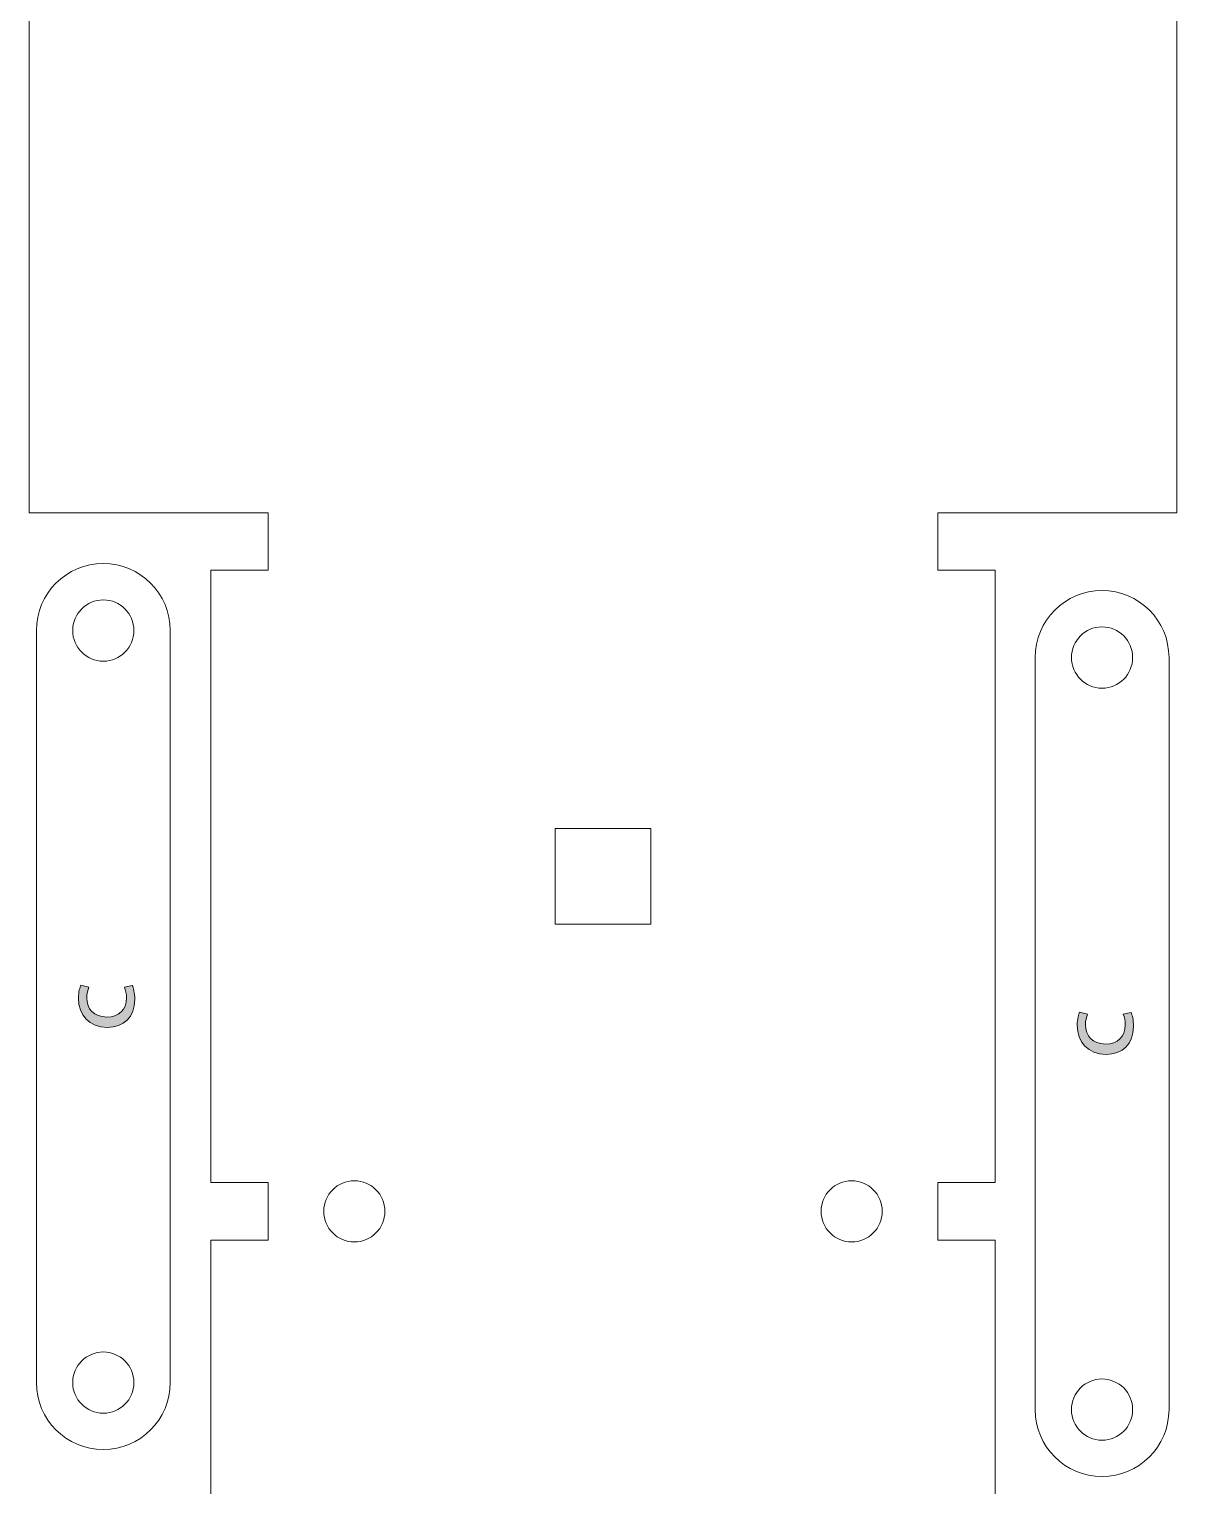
# Model space of a CAD drawing. Header units: inches. Extents: x 104 to 506, y 5 to 299.
# Drawn here: x 362.7 to 422.7, y 77.1 to 153.2 of the extents above; entities that cross this region are included whole.
import ezdxf

# ---------------------------------------------------------------- set-up
doc = ezdxf.new("R2010")
doc.units = ezdxf.units.IN
doc.header["$MEASUREMENT"] = 0
doc.layers.add('Ebene 1', color=7, linetype='Continuous')

# ---------------------------------------------------------------- blocks, each defined once
blk = doc.blocks.new('block 95')
at = {"layer": 'Ebene 1'}
h = blk.add_hatch(color=250, dxfattribs=at)
h.dxf.hatch_style = 2
edge = h.paths.add_edge_path()
edge.add_spline(control_points=[(420.335, 101.814), (420.399, 101.691), (420.463, 101.42), (420.463, 101.078), (420.463, 100.172), (419.895, 99.622), (419.028, 99.622), (418.089, 99.622), (417.522, 100.274), (417.522, 101.145), (417.522, 101.488), (417.594, 101.734), (417.649, 101.839), (417.649, 101.839), (418.064, 101.725), (418.064, 101.725), (418.004, 101.59), (417.953, 101.404), (417.953, 101.167), (417.953, 100.587), (418.317, 100.168), (419.003, 100.168), (419.629, 100.168), (420.031, 100.536), (420.031, 101.162), (420.031, 101.374), (419.989, 101.594), (419.925, 101.729), (419.925, 101.729), (420.335, 101.814), (420.335, 101.814)], knot_values=[0, 0, 0, 0, 1, 1, 1, 2, 2, 2, 3, 3, 3, 4, 4, 4, 5, 5, 5, 6, 6, 6, 7, 7, 7, 8, 8, 8, 9, 9, 9, 10, 10, 10, 10], degree=3, periodic=1)
at = {"layer": 'Ebene 1', "lineweight": 0}
blk.add_open_spline([(420.335, 101.814), (420.399, 101.691), (420.463, 101.42), (420.463, 101.078), (420.463, 100.172), (419.895, 99.622), (419.028, 99.622), (418.089, 99.622), (417.522, 100.274), (417.522, 101.145), (417.522, 101.488), (417.594, 101.734), (417.649, 101.839), (417.649, 101.839), (418.064, 101.725), (418.064, 101.725), (418.004, 101.59), (417.953, 101.404), (417.953, 101.167), (417.953, 100.587), (418.317, 100.168), (419.003, 100.168), (419.629, 100.168), (420.031, 100.536), (420.031, 101.162), (420.031, 101.374), (419.989, 101.594), (419.925, 101.729), (419.925, 101.729), (420.335, 101.814), (420.335, 101.814)], degree=3, knots=[0, 0, 0, 0, 1, 1, 1, 2, 2, 2, 3, 3, 3, 4, 4, 4, 5, 5, 5, 6, 6, 6, 7, 7, 7, 8, 8, 8, 9, 9, 9, 10, 10, 10, 10], dxfattribs=at)
blk = doc.blocks.new('block 94')
at = {"layer": 'Ebene 1', "lineweight": 0}
for points, knots in [([(418.82, 123.864), (420.753, 123.864), (422.32, 122.297), (422.32, 120.365), (422.32, 120.365), (422.32, 81.064), (422.32, 81.064), (422.32, 79.131), (420.753, 77.564), (418.82, 77.564), (418.82, 77.564), (418.82, 77.564), (418.82, 77.564), (416.887, 77.564), (415.32, 79.131), (415.32, 81.064), (415.32, 81.064), (415.32, 120.365), (415.32, 120.365), (415.32, 122.297), (416.887, 123.864), (418.82, 123.864), (418.82, 123.864), (418.82, 123.864), (418.82, 123.864)], [0, 0, 0, 0, 1, 1, 1, 2, 2, 2, 3, 3, 3, 4, 4, 4, 5, 5, 5, 6, 6, 6, 7, 7, 7, 8, 8, 8, 8]), ([(418.82, 121.965), (419.704, 121.965), (420.42, 121.248), (420.42, 120.365), (420.42, 119.481), (419.704, 118.764), (418.82, 118.764), (417.936, 118.764), (417.22, 119.481), (417.22, 120.365), (417.22, 121.248), (417.936, 121.965), (418.82, 121.965)], [0, 0, 0, 0, 1, 1, 1, 2, 2, 2, 3, 3, 3, 4, 4, 4, 4]), ([(418.82, 82.664), (419.704, 82.664), (420.42, 81.948), (420.42, 81.064), (420.42, 80.18), (419.704, 79.465), (418.82, 79.465), (417.936, 79.465), (417.22, 80.18), (417.22, 81.064), (417.22, 81.948), (417.936, 82.664), (418.82, 82.664)], [0, 0, 0, 0, 1, 1, 1, 2, 2, 2, 3, 3, 3, 4, 4, 4, 4])]:
    blk.add_open_spline(points, degree=3, knots=knots, dxfattribs=at)
at = {"layer": 'Ebene 1'}
blk.add_blockref('block 95', (0, 0), dxfattribs=at)
blk = doc.blocks.new('block 103')
at = {"layer": 'Ebene 1'}
h = blk.add_hatch(color=250, dxfattribs=at)
h.dxf.hatch_style = 2
edge = h.paths.add_edge_path()
edge.add_spline(control_points=[(368.124, 103.225), (368.188, 103.102), (368.251, 102.831), (368.251, 102.489), (368.251, 101.583), (367.684, 101.033), (366.817, 101.033), (365.878, 101.033), (365.311, 101.685), (365.311, 102.556), (365.311, 102.899), (365.383, 103.145), (365.438, 103.25), (365.438, 103.25), (365.853, 103.136), (365.853, 103.136), (365.793, 103.001), (365.742, 102.815), (365.742, 102.578), (365.742, 101.998), (366.106, 101.579), (366.792, 101.579), (367.418, 101.579), (367.82, 101.947), (367.82, 102.574), (367.82, 102.785), (367.778, 103.005), (367.714, 103.14), (367.714, 103.14), (368.124, 103.225), (368.124, 103.225)], knot_values=[0, 0, 0, 0, 1, 1, 1, 2, 2, 2, 3, 3, 3, 4, 4, 4, 5, 5, 5, 6, 6, 6, 7, 7, 7, 8, 8, 8, 9, 9, 9, 10, 10, 10, 10], degree=3, periodic=1)
at = {"layer": 'Ebene 1', "lineweight": 0}
blk.add_open_spline([(368.124, 103.225), (368.188, 103.102), (368.251, 102.831), (368.251, 102.489), (368.251, 101.583), (367.684, 101.033), (366.817, 101.033), (365.878, 101.033), (365.311, 101.685), (365.311, 102.556), (365.311, 102.899), (365.383, 103.145), (365.438, 103.25), (365.438, 103.25), (365.853, 103.136), (365.853, 103.136), (365.793, 103.001), (365.742, 102.815), (365.742, 102.578), (365.742, 101.998), (366.106, 101.579), (366.792, 101.579), (367.418, 101.579), (367.82, 101.947), (367.82, 102.574), (367.82, 102.785), (367.778, 103.005), (367.714, 103.14), (367.714, 103.14), (368.124, 103.225), (368.124, 103.225)], degree=3, knots=[0, 0, 0, 0, 1, 1, 1, 2, 2, 2, 3, 3, 3, 4, 4, 4, 5, 5, 5, 6, 6, 6, 7, 7, 7, 8, 8, 8, 9, 9, 9, 10, 10, 10, 10], dxfattribs=at)
blk = doc.blocks.new('block 102')
at = {"layer": 'Ebene 1', "lineweight": 0}
for points, knots in [([(366.609, 125.275), (368.542, 125.275), (370.109, 123.709), (370.109, 121.776), (370.109, 121.776), (370.109, 82.476), (370.109, 82.476), (370.109, 80.542), (368.542, 78.975), (366.609, 78.975), (366.609, 78.975), (366.609, 78.975), (366.609, 78.975), (364.676, 78.975), (363.109, 80.542), (363.109, 82.476), (363.109, 82.476), (363.109, 121.776), (363.109, 121.776), (363.109, 123.709), (364.676, 125.275), (366.609, 125.275), (366.609, 125.275), (366.609, 125.275), (366.609, 125.275)], [0, 0, 0, 0, 1, 1, 1, 2, 2, 2, 3, 3, 3, 4, 4, 4, 5, 5, 5, 6, 6, 6, 7, 7, 7, 8, 8, 8, 8]), ([(366.609, 123.376), (367.492, 123.376), (368.209, 122.659), (368.209, 121.776), (368.209, 120.892), (367.492, 120.175), (366.609, 120.175), (365.725, 120.175), (365.009, 120.892), (365.009, 121.776), (365.009, 122.659), (365.725, 123.376), (366.609, 123.376)], [0, 0, 0, 0, 1, 1, 1, 2, 2, 2, 3, 3, 3, 4, 4, 4, 4]), ([(366.609, 84.075), (367.492, 84.075), (368.209, 83.359), (368.209, 82.476), (368.209, 81.592), (367.492, 80.876), (366.609, 80.876), (365.725, 80.876), (365.009, 81.592), (365.009, 82.476), (365.009, 83.359), (365.725, 84.075), (366.609, 84.075)], [0, 0, 0, 0, 1, 1, 1, 2, 2, 2, 3, 3, 3, 4, 4, 4, 4])]:
    blk.add_open_spline(points, degree=3, knots=knots, dxfattribs=at)
at = {"layer": 'Ebene 1'}
blk.add_blockref('block 103', (0, 0), dxfattribs=at)
blk = doc.blocks.new('block 213')
at = {"layer": 'Ebene 1', "lineweight": 0}
for points, knots in [([(372.231, 296.924), (372.231, 296.924), (372.231, 295.924), (372.231, 295.924), (372.231, 295.924), (375.231, 295.924), (375.231, 295.924), (375.231, 295.924), (375.231, 292.924), (375.231, 292.924), (375.231, 292.924), (372.231, 292.924), (372.231, 292.924), (372.231, 292.924), (372.231, 260.924), (372.231, 260.924), (372.231, 260.924), (375.231, 260.924), (375.231, 260.924), (375.231, 260.924), (375.231, 257.924), (375.231, 257.924), (375.231, 257.924), (372.231, 257.924), (372.231, 257.924), (372.231, 257.924), (372.231, 225.924), (372.231, 225.924), (372.231, 225.924), (375.231, 225.924), (375.231, 225.924), (375.231, 225.924), (375.231, 222.924), (375.231, 222.924), (375.231, 222.924), (372.231, 222.924), (372.231, 222.924), (372.231, 222.924), (372.231, 190.924), (372.231, 190.924), (372.231, 190.924), (375.231, 190.924), (375.231, 190.924), (375.231, 190.924), (375.231, 187.924), (375.231, 187.924), (375.231, 187.924), (372.231, 187.924), (372.231, 187.924), (372.231, 187.924), (362.731, 187.924), (362.731, 187.924), (362.731, 187.924), (362.731, 127.924), (362.731, 127.924), (362.731, 127.924), (372.231, 127.924), (372.231, 127.924), (372.231, 127.924), (375.231, 127.924), (375.231, 127.924), (375.231, 127.924), (375.231, 124.924), (375.231, 124.924), (375.231, 124.924), (372.231, 124.924), (372.231, 124.924), (372.231, 124.924), (372.231, 92.924), (372.231, 92.924), (372.231, 92.924), (375.231, 92.924), (375.231, 92.924), (375.231, 92.924), (375.231, 89.924), (375.231, 89.924), (375.231, 89.924), (372.231, 89.924), (372.231, 89.924), (372.231, 89.924), (372.231, 57.924), (372.231, 57.924), (372.231, 57.924), (375.231, 57.924), (375.231, 57.924), (375.231, 57.924), (375.231, 54.924), (375.231, 54.924), (375.231, 54.924), (372.231, 54.924), (372.231, 54.924), (372.231, 54.924), (372.231, 22.924), (372.231, 22.924), (372.231, 22.924), (375.231, 22.924), (375.231, 22.924), (375.231, 22.924), (375.231, 19.924), (375.231, 19.924), (375.231, 19.924), (372.231, 19.924), (372.231, 19.924), (372.231, 19.924), (372.231, 18.924), (372.231, 18.924), (372.231, 17.819), (373.126, 16.924), (374.231, 16.924), (374.231, 16.924), (411.231, 16.924), (411.231, 16.924), (412.335, 16.924), (413.231, 17.819), (413.231, 18.924), (413.231, 18.924), (413.231, 19.924), (413.231, 19.924), (413.231, 19.924), (410.231, 19.924), (410.231, 19.924), (410.231, 19.924), (410.231, 22.924), (410.231, 22.924), (410.231, 22.924), (413.231, 22.924), (413.231, 22.924), (413.231, 22.924), (413.231, 54.924), (413.231, 54.924), (413.231, 54.924), (410.231, 54.924), (410.231, 54.924), (410.231, 54.924), (410.231, 57.924), (410.231, 57.924), (410.231, 57.924), (413.231, 57.924), (413.231, 57.924), (413.231, 57.924), (413.231, 89.924), (413.231, 89.924), (413.231, 89.924), (410.231, 89.924), (410.231, 89.924), (410.231, 89.924), (410.231, 92.924), (410.231, 92.924), (410.231, 92.924), (413.231, 92.924), (413.231, 92.924), (413.231, 92.924), (413.231, 124.924), (413.231, 124.924), (413.231, 124.924), (410.231, 124.924), (410.231, 124.924), (410.231, 124.924), (410.231, 127.924), (410.231, 127.924), (410.231, 127.924), (413.231, 127.924), (413.231, 127.924), (413.231, 127.924), (422.731, 127.924), (422.731, 127.924), (422.731, 127.924), (422.731, 187.924), (422.731, 187.924), (422.731, 187.924), (413.231, 187.924), (413.231, 187.924), (413.231, 187.924), (410.231, 187.924), (410.231, 187.924), (410.231, 187.924), (410.231, 190.924), (410.231, 190.924), (410.231, 190.924), (413.231, 190.924), (413.231, 190.924), (413.231, 190.924), (413.231, 222.924), (413.231, 222.924), (413.231, 222.924), (410.231, 222.924), (410.231, 222.924), (410.231, 222.924), (410.231, 225.924), (410.231, 225.924), (410.231, 225.924), (413.231, 225.924), (413.231, 225.924), (413.231, 225.924), (413.231, 257.924), (413.231, 257.924), (413.231, 257.924), (410.231, 257.924), (410.231, 257.924), (410.231, 257.924), (410.231, 260.924), (410.231, 260.924), (410.231, 260.924), (413.231, 260.924), (413.231, 260.924), (413.231, 260.924), (413.231, 292.924), (413.231, 292.924), (413.231, 292.924), (410.231, 292.924), (410.231, 292.924), (410.231, 292.924), (410.231, 295.924), (410.231, 295.924), (410.231, 295.924), (413.231, 295.924), (413.231, 295.924), (413.231, 295.924), (413.231, 296.924), (413.231, 296.924), (413.231, 298.028), (412.335, 298.924), (411.231, 298.924), (411.231, 298.924), (374.231, 298.924), (374.231, 298.924), (373.126, 298.924), (372.231, 298.028), (372.231, 296.924)], [0, 0, 0, 0, 1, 1, 1, 2, 2, 2, 3, 3, 3, 4, 4, 4, 5, 5, 5, 6, 6, 6, 7, 7, 7, 8, 8, 8, 9, 9, 9, 10, 10, 10, 11, 11, 11, 12, 12, 12, 13, 13, 13, 14, 14, 14, 15, 15, 15, 16, 16, 16, 17, 17, 17, 18, 18, 18, 19, 19, 19, 20, 20, 20, 21, 21, 21, 22, 22, 22, 23, 23, 23, 24, 24, 24, 25, 25, 25, 26, 26, 26, 27, 27, 27, 28, 28, 28, 29, 29, 29, 30, 30, 30, 31, 31, 31, 32, 32, 32, 33, 33, 33, 34, 34, 34, 35, 35, 35, 36, 36, 36, 37, 37, 37, 38, 38, 38, 39, 39, 39, 40, 40, 40, 41, 41, 41, 42, 42, 42, 43, 43, 43, 44, 44, 44, 45, 45, 45, 46, 46, 46, 47, 47, 47, 48, 48, 48, 49, 49, 49, 50, 50, 50, 51, 51, 51, 52, 52, 52, 53, 53, 53, 54, 54, 54, 55, 55, 55, 56, 56, 56, 57, 57, 57, 58, 58, 58, 59, 59, 59, 60, 60, 60, 61, 61, 61, 62, 62, 62, 63, 63, 63, 64, 64, 64, 65, 65, 65, 66, 66, 66, 67, 67, 67, 68, 68, 68, 69, 69, 69, 70, 70, 70, 71, 71, 71, 72, 72, 72, 73, 73, 73, 74, 74, 74, 75, 75, 75, 76, 76, 76, 76]), ([(379.731, 93.024), (380.615, 93.024), (381.331, 92.307), (381.331, 91.424), (381.331, 90.54), (380.615, 89.824), (379.731, 89.824), (378.848, 89.824), (378.131, 90.54), (378.131, 91.424), (378.131, 92.307), (378.848, 93.024), (379.731, 93.024)], [0, 0, 0, 0, 1, 1, 1, 2, 2, 2, 3, 3, 3, 4, 4, 4, 4]), ([(405.731, 93.024), (406.615, 93.024), (407.331, 92.307), (407.331, 91.424), (407.331, 90.54), (406.615, 89.824), (405.731, 89.824), (404.848, 89.824), (404.131, 90.54), (404.131, 91.424), (404.131, 92.307), (404.848, 93.024), (405.731, 93.024)], [0, 0, 0, 0, 1, 1, 1, 2, 2, 2, 3, 3, 3, 4, 4, 4, 4])]:
    blk.add_open_spline(points, degree=3, knots=knots, dxfattribs=at)
blk = doc.blocks.new('block 212')
at = {"layer": 'Ebene 1', "lineweight": 0}
blk.add_lwpolyline([(395.231, 106.425), (390.231, 106.425), (390.231, 111.424), (395.231, 111.424), (395.231, 106.425)], dxfattribs=at)
at = {"layer": 'Ebene 1'}
blk.add_blockref('block 213', (0, 0), dxfattribs=at)

msp = doc.modelspace()

# ---------------------------------------------------------------- block references
at = {"layer": 'Ebene 1'}
for name in ['block 212', 'block 102', 'block 94']:
    msp.add_blockref(name, (0, 0), dxfattribs=at)

doc.saveas('drawing.dxf')
